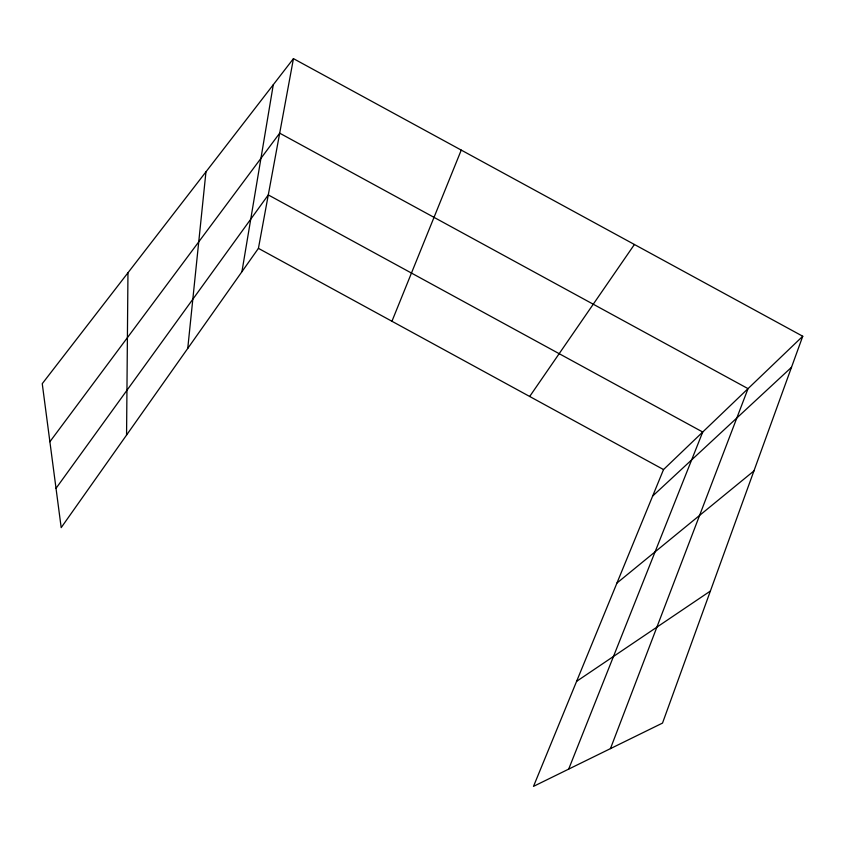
<?xml version="1.0" encoding="UTF-8"?>
<svg xmlns="http://www.w3.org/2000/svg" width="845" height="845" viewBox="0 0 845 845"><rect width="100%" height="100%" fill="white"/><g stroke="black" fill="none" stroke-linecap="round" stroke-linejoin="round"><path stroke-width="1.27" d="M126.56 435.048L127.965 272.766M187.748 348.415L205.958 171.852M241.934 271.689L273.284 84.722M293.447 58.632L42.25 383.683L61.189 527.629L258.422 248.356L293.447 58.632L802.75 336.247L662.512 723.088L533.501 786.368L663.526 469.566L802.75 336.247M610.449 748.628L748.036 388.647L279.684 133.172L49.887 441.745M568.685 769.108L702.723 432.027L268.287 194.92L56.013 488.347M391.943 321.258L461.254 150.104M529.678 396.474L634.415 244.49M652.667 496.036L791.501 367.29M616.956 583.05L753.92 470.94M576.617 681.334L710.381 591.046M258.422 248.356L663.526 469.566"/></g></svg>
